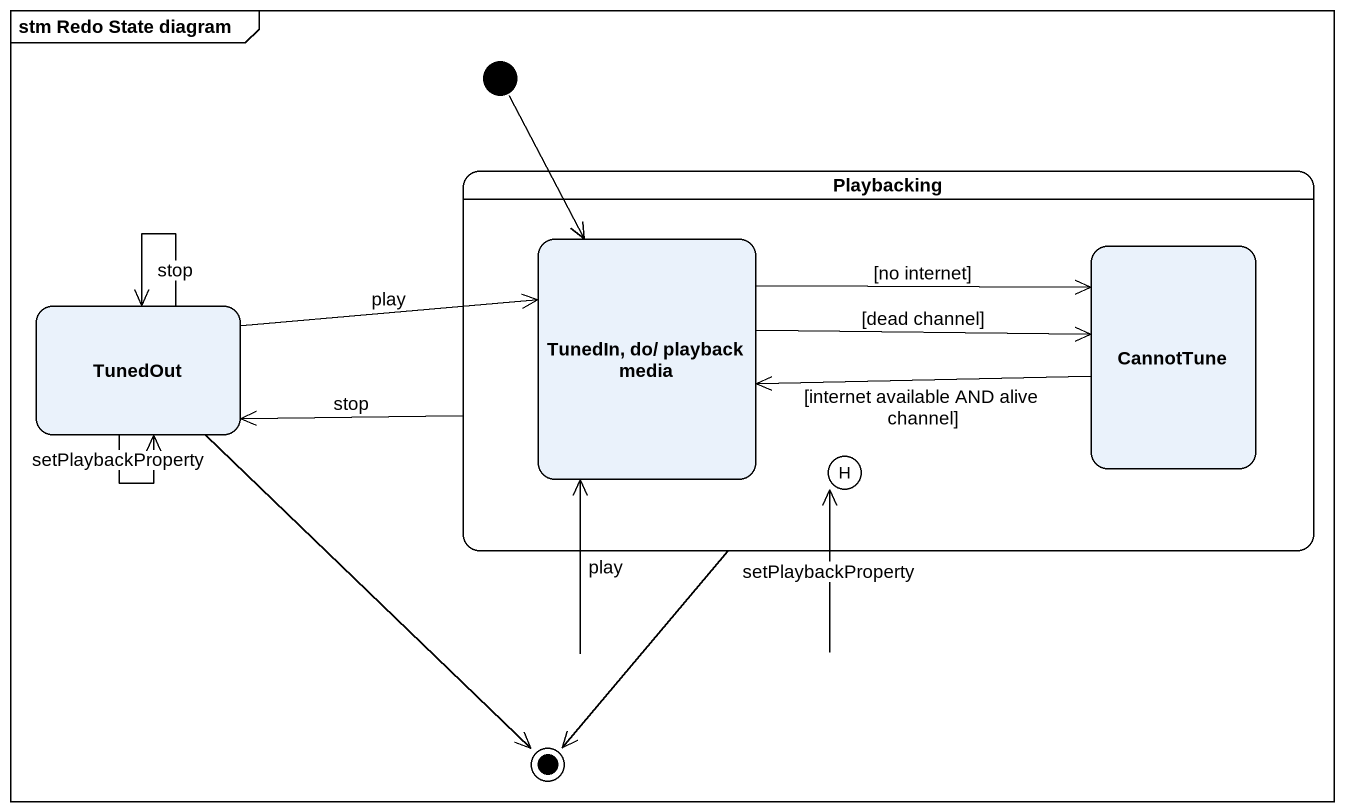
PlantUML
@startuml
mainframe stm Redo State diagram
hide empty description
state initial1 <<start>>
state Playbacking {
  state "TunedIn, do/ playback media" as TunedIn_do_playback_media
  state CannotTune
  state history1 <<history>>
}
state TunedOut
initial1 --> TunedIn_do_playback_media
Playbacking -left-> TunedIn_do_playback_media : play
Playbacking -left-> TunedOut : stop
Playbacking --> history1 : setPlaybackProperty
TunedIn_do_playback_media -right-> CannotTune : [no internet]
TunedIn_do_playback_media -right-> CannotTune : [dead channel]
TunedOut -right-> TunedIn_do_playback_media : play
TunedOut --> TunedOut : setPlaybackProperty
TunedOut --> TunedOut : stop
CannotTune -left-> TunedIn_do_playback_media : [internet available AND alive channel]
Playbacking --> [*]
TunedOut --> [*]
@enduml
